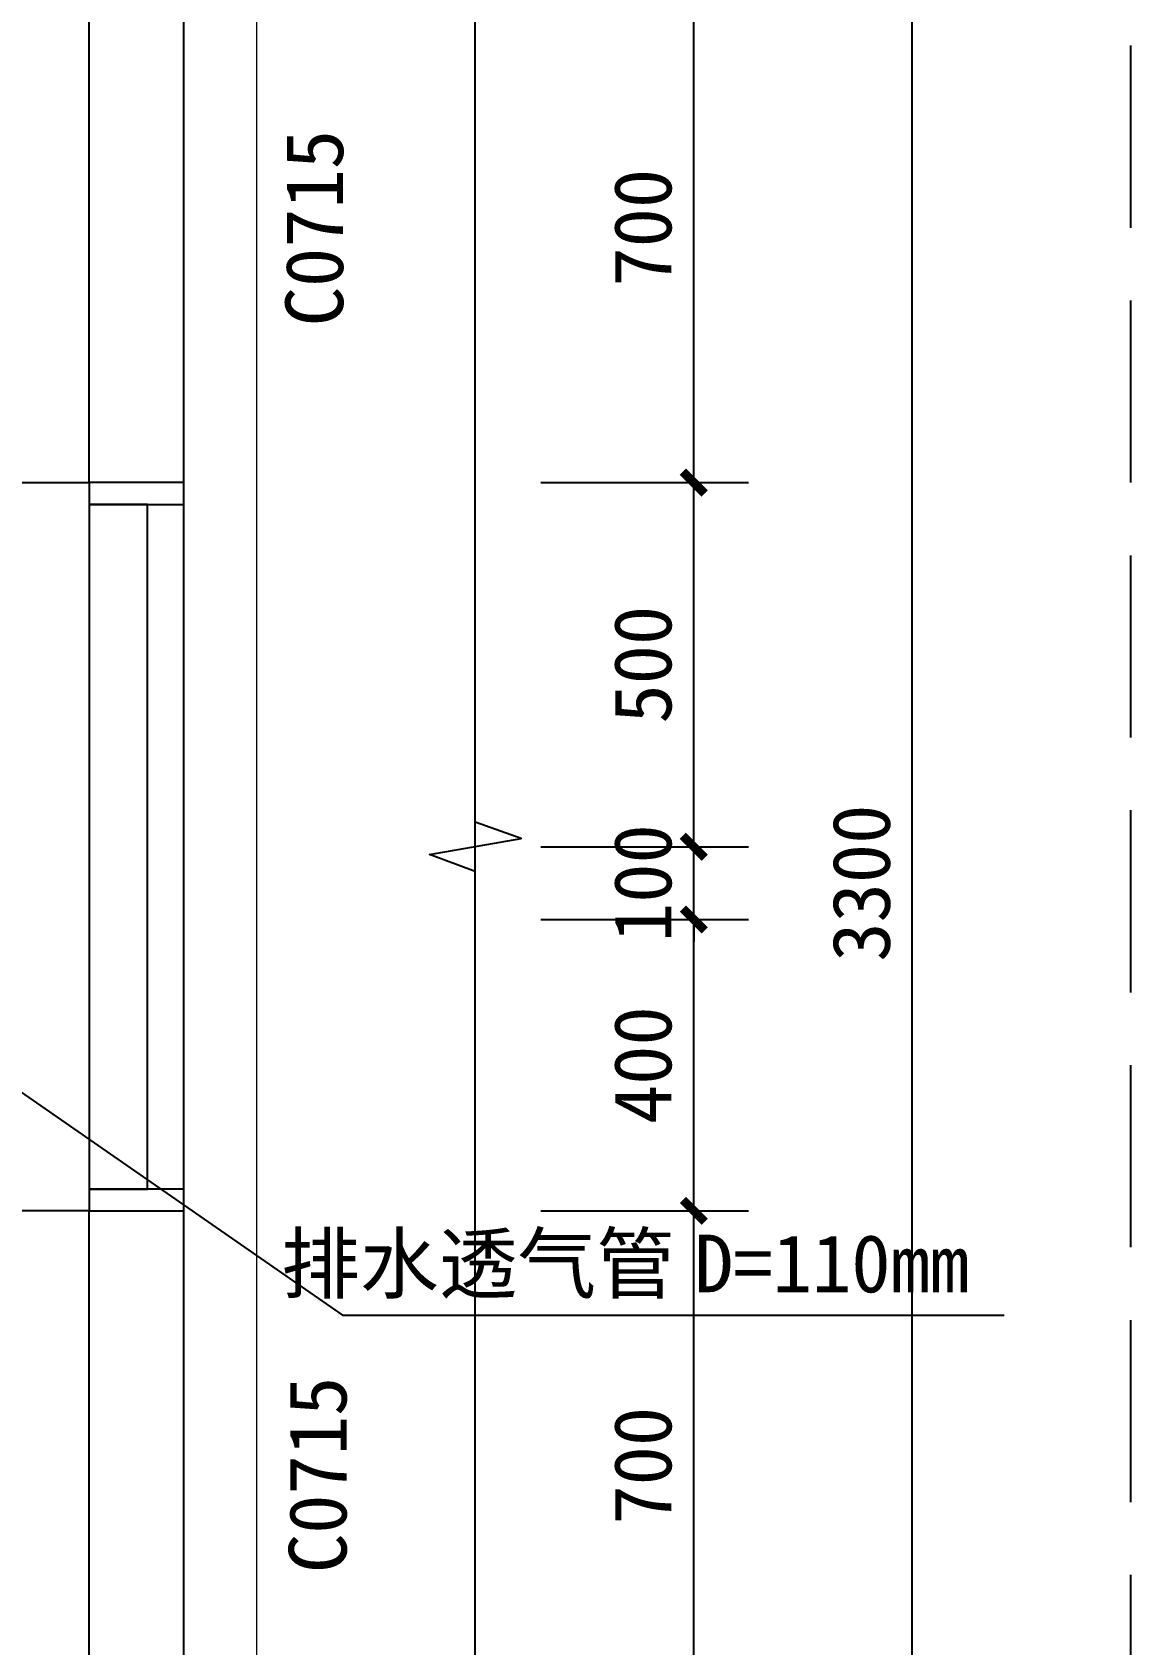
# Model space of a CAD drawing. Header units: millimetres. Extents: x -15 to 66915, y -15 to 18798.
# Drawn here: x 37927 to 39435, y 12467 to 14681 of the extents above; entities that cross this region are included whole.
import ezdxf
from ezdxf.xclip import XClip

# ---------------------------------------------------------------- set-up
doc = ezdxf.new("R2010")
doc.units = ezdxf.units.MM
doc.header["$LTSCALE"] = 1000
doc.header["$XCLIPFRAME"] = 2
doc.linetypes.add('DASH', pattern=[0.35, 0.25, -0.1])
doc.layers.get('Defpoints').update_dxf_attribs({"color": 4, "linetype": 'DASH'})
for name, color, linetype in [('1#2#楼$0$A-ANNO-DIMS', 3, 'Continuous'), ('1#2#楼$0$A-ANNO-IDEN', 3, 'Continuous'), ('1#2#楼$0$A-ANNO-SYMB', 3, 'Continuous'), ('1#2#楼$0$A-ANNO-TEXT', 7, 'Continuous'), ('1#2#楼$0$A-DOOR-IDEN', 53, 'Continuous'), ('1#2#楼$0$A-WALL-INSL', 241, 'Continuous'), ('110-XJ-JF-1#$0$00-看线', 251, 'Continuous'), ('110-XJ-JF-1#$0$1#2#住宅楼 平面图$0$A-00-HX-113-wall-01Y$0$HRAL', 31, 'Continuous'), ('110-XJ-JF-1#$0$1#2#住宅楼 平面图$0$bolibeiban剖', 4, 'Continuous'), ('110-墙体-东$0$A-DOOR', 51, 'Continuous'), ('110-墙体-东$0$A-WALL-INSL', 241, 'Continuous')]:
    doc.layers.add(name, color=color, linetype=linetype)
doc.layers.add('110-XJ-JF-1#$0$1#2#住宅楼 平面图$0$A-00-15-1#-PM-2F$0$00-装饰-看', color=46, linetype='Continuous', lineweight=5)
doc.styles.add('1#2#楼$0$_TCH_DIM', font='')
doc.styles.add('1#2#楼$0$_TCH_DIM_T3', font='')
doc.styles.add('1#2#楼$0$_TCH_WINDOW', font='')
doc.styles.get('1#2#楼$0$_TCH_DIM').set_extended_font_data('SimSun')
doc.styles.get('1#2#楼$0$_TCH_DIM_T3').set_extended_font_data('SimSun')
doc.styles.get('1#2#楼$0$_TCH_WINDOW').set_extended_font_data('SimSun')
doc.dimstyles.new('1#2#楼$0$_TCH_ARCH&&30', dxfattribs={"dimtxt": 79.303797, "dimasz": 30, "dimexe": 75, "dimexo": 90, "dimgap": 30, "dimtad": 1, "dimdec": 0, "dimzin": 0, "dimdsep": 46, "dimtxsty": '1#2#楼$0$_TCH_DIM_T3', "dimblk": '1#2#楼$0$_ArchTick', "dimcen": 0.09, "dimclrt": 7, "dimazin": 2, "dimtfac": 1, "dimtdec": 0, "dimtix": 1, "dimtmove": 2, "dimatfit": 3, "dimfxl": 100, "dimtolj": 1, "dimtzin": 0, "dimarcsym": 0})

# ---------------------------------------------------------------- blocks, each defined once
blk = doc.blocks.new('110-墙体-东$0$$WINLIB2D$00000001')
at = {"color": 0}
for points in [[(-0.5, 0.5), (-0.5, -0.5)], [(-0.5, 0.5), (0.5, 0.5)], [(0.5, -0.5), (0.5, 0.5)], [(0.5, 0.1667), (-0.5, 0.1667)], [(0.5, -0.1667), (-0.5, -0.1667)], [(-0.5, -0.5), (0.5, -0.5)]]:
    blk.add_lwpolyline(points, dxfattribs=at)
blk = doc.blocks.new('110-墙体-东')
at = {"layer": '110-墙体-东$0$A-WALL-INSL'}
blk.add_lwpolyline([(-799.9, 6600), (-799.9, 5600)], dxfattribs=at)
at = {"layer": '110-墙体-东$0$A-DOOR', "xscale": -700, "yscale": -320, "zscale": 320, "rotation": 270}
for p in [(-959.9, 6950), (-959.9, 5250)]:
    blk.add_blockref('110-墙体-东$0$$WINLIB2D$00000001', p, dxfattribs=at)
blk = doc.blocks.new('110-XJ-JF-1#')
at = {"layer": '110-XJ-JF-1#$0$00-看线'}
blk.add_lwpolyline([(350, 3499.7), (350, 7300)], dxfattribs=at)
at = {"layer": '110-XJ-JF-1#$0$1#2#住宅楼 平面图$0$A-00-15-1#-PM-2F$0$00-装饰-看', "linetype": 'ByBlock'}
blk.add_lwpolyline([(450, 3499.7), (450, 11149.7, 0.414214), (150, 11449.7), (-3600, 11449.7, 0.414214), (-3900, 11149.7), (-3900, 10449.7), (-6250, 10449.7)], format="xyb", dxfattribs=at)
at = {"layer": '110-XJ-JF-1#$0$1#2#住宅楼 平面图$0$A-00-HX-113-wall-01Y$0$HRAL'}
for points in [[(220, 6570), (350, 6570), (350, 6600), (220, 6600)], [(220, 5600), (350, 5600), (350, 5630), (220, 5630)]]:
    blk.add_lwpolyline(points, dxfattribs=at)
at = {"layer": '110-XJ-JF-1#$0$1#2#住宅楼 平面图$0$bolibeiban剖'}
blk.add_lwpolyline([(220, 5630), (300, 5630), (300, 6570), (220, 6570)], dxfattribs=at)
blk = doc.blocks.new('1#2#楼$0$bgtb')
ref = blk.add_blockref('110-XJ-JF-1#', (6450, -10000))
XClip(ref).set_block_clipping_path([(-10449.9188188714, -2099.9999999995), (900.0811811285, -2099.9999999995), (899.9999999997, 11600.0002523363), (-7750.0000000003, 11600.0002523363), (-7750.0000000003, 4300), (-10450.0000000002, 4300)])
at = {"layer": '1#2#楼$0$A-WALL-INSL'}
blk.add_blockref('110-墙体-东', (7469.9, -10000), dxfattribs=at)
blk = doc.blocks.new('1#2#楼$0$_ArchTick')
at = {"color": 0, "linetype": 'ByBlock', "const_width": 0.4}
blk.add_lwpolyline([(-0.5, -0.5), (0.5, 0.5)], dxfattribs=at)
blk = doc.blocks.new('*D551')
at = {"layer": '1#2#楼$0$A-ANNO-DIMS', "color": 0, "lineweight": -2, "transparency": 16777216}
for p, q in [((38625.5, 13062.7), (38910.5, 13062.7)), ((38835.5, 12362.7), (38835.5, 13062.7)), ((38625.5, 12362.7), (38910.5, 12362.7))]:
    blk.add_line(p, q, dxfattribs=at)
at = {"layer": 'Defpoints', "color": 0, "transparency": 16777216}
for p in [(38535.5, 13062.7), (38835.5, 13062.7), (38535.5, 12362.7)]:
    blk.add_point(p, dxfattribs=at)
at = {"layer": '1#2#楼$0$A-ANNO-DIMS', "color": 0, "lineweight": -2, "transparency": 16777216, "xscale": 30, "yscale": 30, "zscale": 30}
for p, rotation in [((38835.5, 13062.7), 90), ((38835.5, 12362.7), 270)]:
    blk.add_blockref('1#2#楼$0$_ArchTick', p, dxfattribs=dict(at, rotation=rotation))
at = {"layer": '1#2#楼$0$A-ANNO-DIMS', "color": 7, "transparency": 16777216, "insert": (38765.8, 12712.7), "char_height": 79.3, "attachment_point": 5, "rotation": 90, "style": '1#2#楼$0$_TCH_DIM_T3'}
blk.add_mtext('\\A1;700', dxfattribs=at)
blk = doc.blocks.new('*D552')
at = {"layer": '1#2#楼$0$A-ANNO-DIMS', "color": 0, "lineweight": -2, "transparency": 16777216}
for p, q in [((38625.5, 13462.7), (38910.5, 13462.7)), ((38835.5, 13062.7), (38835.5, 13462.7)), ((38625.5, 13062.7), (38910.5, 13062.7))]:
    blk.add_line(p, q, dxfattribs=at)
at = {"layer": 'Defpoints', "color": 0, "transparency": 16777216}
for p in [(38535.5, 13462.7), (38835.5, 13462.7), (38535.5, 13062.7)]:
    blk.add_point(p, dxfattribs=at)
at = {"layer": '1#2#楼$0$A-ANNO-DIMS', "color": 0, "lineweight": -2, "transparency": 16777216, "xscale": 30, "yscale": 30, "zscale": 30}
for p, rotation in [((38835.5, 13462.7), 90), ((38835.5, 13062.7), 270)]:
    blk.add_blockref('1#2#楼$0$_ArchTick', p, dxfattribs=dict(at, rotation=rotation))
at = {"layer": '1#2#楼$0$A-ANNO-DIMS', "color": 7, "transparency": 16777216, "insert": (38765.8, 13262.7), "char_height": 79.3, "attachment_point": 5, "rotation": 90, "style": '1#2#楼$0$_TCH_DIM_T3'}
blk.add_mtext('\\A1;400', dxfattribs=at)
blk = doc.blocks.new('*D553')
at = {"layer": '1#2#楼$0$A-ANNO-DIMS', "color": 0, "lineweight": -2, "transparency": 16777216}
for p, q in [((38835.5, 13562.7), (38835.5, 13592.7)), ((38625.5, 13562.7), (38910.5, 13562.7)), ((38835.5, 13462.7), (38835.5, 13562.7)), ((38625.5, 13462.7), (38910.5, 13462.7)), ((38835.5, 13462.7), (38835.5, 13432.7))]:
    blk.add_line(p, q, dxfattribs=at)
at = {"layer": 'Defpoints', "color": 0, "transparency": 16777216}
for p in [(38535.5, 13562.7), (38835.5, 13562.7), (38535.5, 13462.7)]:
    blk.add_point(p, dxfattribs=at)
at = {"layer": '1#2#楼$0$A-ANNO-DIMS', "color": 0, "lineweight": -2, "transparency": 16777216, "xscale": 30, "yscale": 30, "zscale": 30}
for p, rotation in [((38835.5, 13562.7), 270), ((38835.5, 13462.7), 90)]:
    blk.add_blockref('1#2#楼$0$_ArchTick', p, dxfattribs=dict(at, rotation=rotation))
at = {"layer": '1#2#楼$0$A-ANNO-DIMS', "color": 7, "transparency": 16777216, "insert": (38765.8, 13512.7), "char_height": 79.3, "attachment_point": 5, "rotation": 90, "style": '1#2#楼$0$_TCH_DIM_T3'}
blk.add_mtext('\\A1;100', dxfattribs=at)
blk = doc.blocks.new('*D554')
at = {"layer": '1#2#楼$0$A-ANNO-DIMS', "color": 0, "lineweight": -2, "transparency": 16777216}
for p, q in [((38625.5, 14062.7), (38910.5, 14062.7)), ((38835.5, 13562.7), (38835.5, 14062.7)), ((38625.5, 13562.7), (38910.5, 13562.7))]:
    blk.add_line(p, q, dxfattribs=at)
at = {"layer": 'Defpoints', "color": 0, "transparency": 16777216}
for p in [(38535.5, 14062.7), (38835.5, 14062.7), (38535.5, 13562.7)]:
    blk.add_point(p, dxfattribs=at)
at = {"layer": '1#2#楼$0$A-ANNO-DIMS', "color": 0, "lineweight": -2, "transparency": 16777216, "xscale": 30, "yscale": 30, "zscale": 30}
for p, rotation in [((38835.5, 14062.7), 90), ((38835.5, 13562.7), 270)]:
    blk.add_blockref('1#2#楼$0$_ArchTick', p, dxfattribs=dict(at, rotation=rotation))
at = {"layer": '1#2#楼$0$A-ANNO-DIMS', "color": 7, "transparency": 16777216, "insert": (38765.8, 13812.7), "char_height": 79.3, "attachment_point": 5, "rotation": 90, "style": '1#2#楼$0$_TCH_DIM_T3'}
blk.add_mtext('\\A1;500', dxfattribs=at)
blk = doc.blocks.new('*D555')
at = {"layer": '1#2#楼$0$A-ANNO-DIMS', "color": 0, "lineweight": -2, "transparency": 16777216}
for p, q in [((38625.5, 14762.7), (38910.5, 14762.7)), ((38835.5, 14062.7), (38835.5, 14762.7)), ((38625.5, 14062.7), (38910.5, 14062.7))]:
    blk.add_line(p, q, dxfattribs=at)
at = {"layer": 'Defpoints', "color": 0, "transparency": 16777216}
for p in [(38535.5, 14762.7), (38835.5, 14762.7), (38535.5, 14062.7)]:
    blk.add_point(p, dxfattribs=at)
at = {"layer": '1#2#楼$0$A-ANNO-DIMS', "color": 0, "lineweight": -2, "transparency": 16777216, "xscale": 30, "yscale": 30, "zscale": 30}
for p, rotation in [((38835.5, 14762.7), 90), ((38835.5, 14062.7), 270)]:
    blk.add_blockref('1#2#楼$0$_ArchTick', p, dxfattribs=dict(at, rotation=rotation))
at = {"layer": '1#2#楼$0$A-ANNO-DIMS', "color": 7, "transparency": 16777216, "insert": (38765.8, 14412.7), "char_height": 79.3, "attachment_point": 5, "rotation": 90, "style": '1#2#楼$0$_TCH_DIM_T3'}
blk.add_mtext('\\A1;700', dxfattribs=at)
blk = doc.blocks.new('*D560')
at = {"layer": '1#2#楼$0$A-ANNO-DIMS', "color": 0, "lineweight": -2, "transparency": 16777216}
for p, q in [((38715.5, 15162.7), (39210.5, 15162.7)), ((39135.5, 11862.7), (39135.5, 15162.7)), ((38715.5, 11862.7), (39210.5, 11862.7))]:
    blk.add_line(p, q, dxfattribs=at)
at = {"layer": 'Defpoints', "color": 0, "transparency": 16777216}
for p in [(38625.5, 15162.7), (39135.5, 15162.7), (38625.5, 11862.7)]:
    blk.add_point(p, dxfattribs=at)
at = {"layer": '1#2#楼$0$A-ANNO-DIMS', "color": 0, "lineweight": -2, "transparency": 16777216, "xscale": 30, "yscale": 30, "zscale": 30}
for p, rotation in [((39135.5, 15162.7), 90), ((39135.5, 11862.7), 270)]:
    blk.add_blockref('1#2#楼$0$_ArchTick', p, dxfattribs=dict(at, rotation=rotation))
at = {"layer": '1#2#楼$0$A-ANNO-DIMS', "color": 7, "transparency": 16777216, "insert": (39065.8, 13512.7), "char_height": 79.3, "attachment_point": 5, "rotation": 90, "style": '1#2#楼$0$_TCH_DIM_T3'}
blk.add_mtext('\\A1;3300', dxfattribs=at)
blk = doc.blocks.new('1#2#楼')
at = {"layer": '1#2#楼$0$A-ANNO-SYMB'}
blk.add_lwpolyline([(38535.5, 11282.7), (38535.5, 13528.9), (38472.5, 13551.8), (38598.5, 13574.1), (38535.5, 13596.4), (38535.5, 15842.6)], dxfattribs=at)
ref = blk.add_blockref('1#2#楼$0$bgtb', (31335.5, 17462.7))
XClip(ref).set_block_clipping_path([(2600, -6000.0000866573), (7200.005123674, -1800.0146632848)])
at = {"layer": '1#2#楼$0$A-ANNO-TEXT', "color": 7, "style": '1#2#楼$0$_TCH_DIM'}
blk.add_text('D=110mm', height=79.3, dxfattribs=at).set_placement((38836, 12950.8))
at = {"layer": '1#2#楼$0$A-ANNO-DIMS'}
for p1, p2, distance, picture, middle in [((38625.5, 11862.7), (38625.5, 15162.7), -510, '*D560', (39065.8, 13512.7)), ((38535.5, 14062.7), (38535.5, 14762.7), -300, '*D555', (38765.8, 14412.7)), ((38535.5, 13562.7), (38535.5, 14062.7), -300, '*D554', (38765.8, 13812.7)), ((38535.5, 13462.7), (38535.5, 13562.7), -300, '*D553', (38765.8, 13512.7)), ((38535.5, 13062.7), (38535.5, 13462.7), -300, '*D552', (38765.8, 13262.7)), ((38535.5, 12362.7), (38535.5, 13062.7), -300, '*D551', (38765.8, 12712.7))]:
    dim = blk.add_aligned_dim(p1=p1, p2=p2, distance=distance, dimstyle='1#2#楼$0$_TCH_ARCH&&30', dxfattribs=at)
    dim.commit()
    dim.dimension.update_dxf_attribs({"geometry": picture, "text_midpoint": middle})
at = {"layer": '1#2#楼$0$A-ANNO-IDEN'}
for p, q in [((37210.5, 13712.7), (38353.1, 12919.3)), ((38353.1, 12919.3), (39261.8, 12919.3))]:
    blk.add_line(p, q, dxfattribs=at)
at = {"layer": 'Defpoints'}
for points in [[(33035.5, 10562.7), (39435.5, 10562.7), (39435.5, 16562.6), (33035.5, 16562.6)], [(33335.5, 10862.7), (39135.5, 10862.7), (39135.5, 16262.6), (33335.5, 16262.6)], [(33635.5, 11162.7), (38835.5, 11162.7), (38835.5, 15962.6), (33635.5, 15962.6)]]:
    blk.add_lwpolyline(points, close=True, dxfattribs=at)
at = {"layer": 'Defpoints', "ltscale": 800}
blk.add_lwpolyline([(33935.5, 11462.7), (38535.5, 11462.7), (38535.5, 15662.6), (33935.5, 15662.6)], close=True, dxfattribs=at)
at = {"layer": '1#2#楼$0$A-ANNO-TEXT', "color": 7, "style": '1#2#楼$0$_TCH_DIM'}
blk.add_text('排水透气管', height=79.3, dxfattribs=at).set_placement((38268.9, 12950.8))
at = {"layer": '1#2#楼$0$A-DOOR-IDEN', "style": '1#2#楼$0$_TCH_WINDOW'}
for p in [(38354.1, 14277.3), (38358.8, 12565.3)]:
    blk.add_text('C0715', height=79.3, rotation=90, dxfattribs=at).set_placement(p)

msp = doc.modelspace()

# ---------------------------------------------------------------- block references
msp.add_blockref('1#2#楼', (0, 0))

doc.saveas('drawing.dxf')
